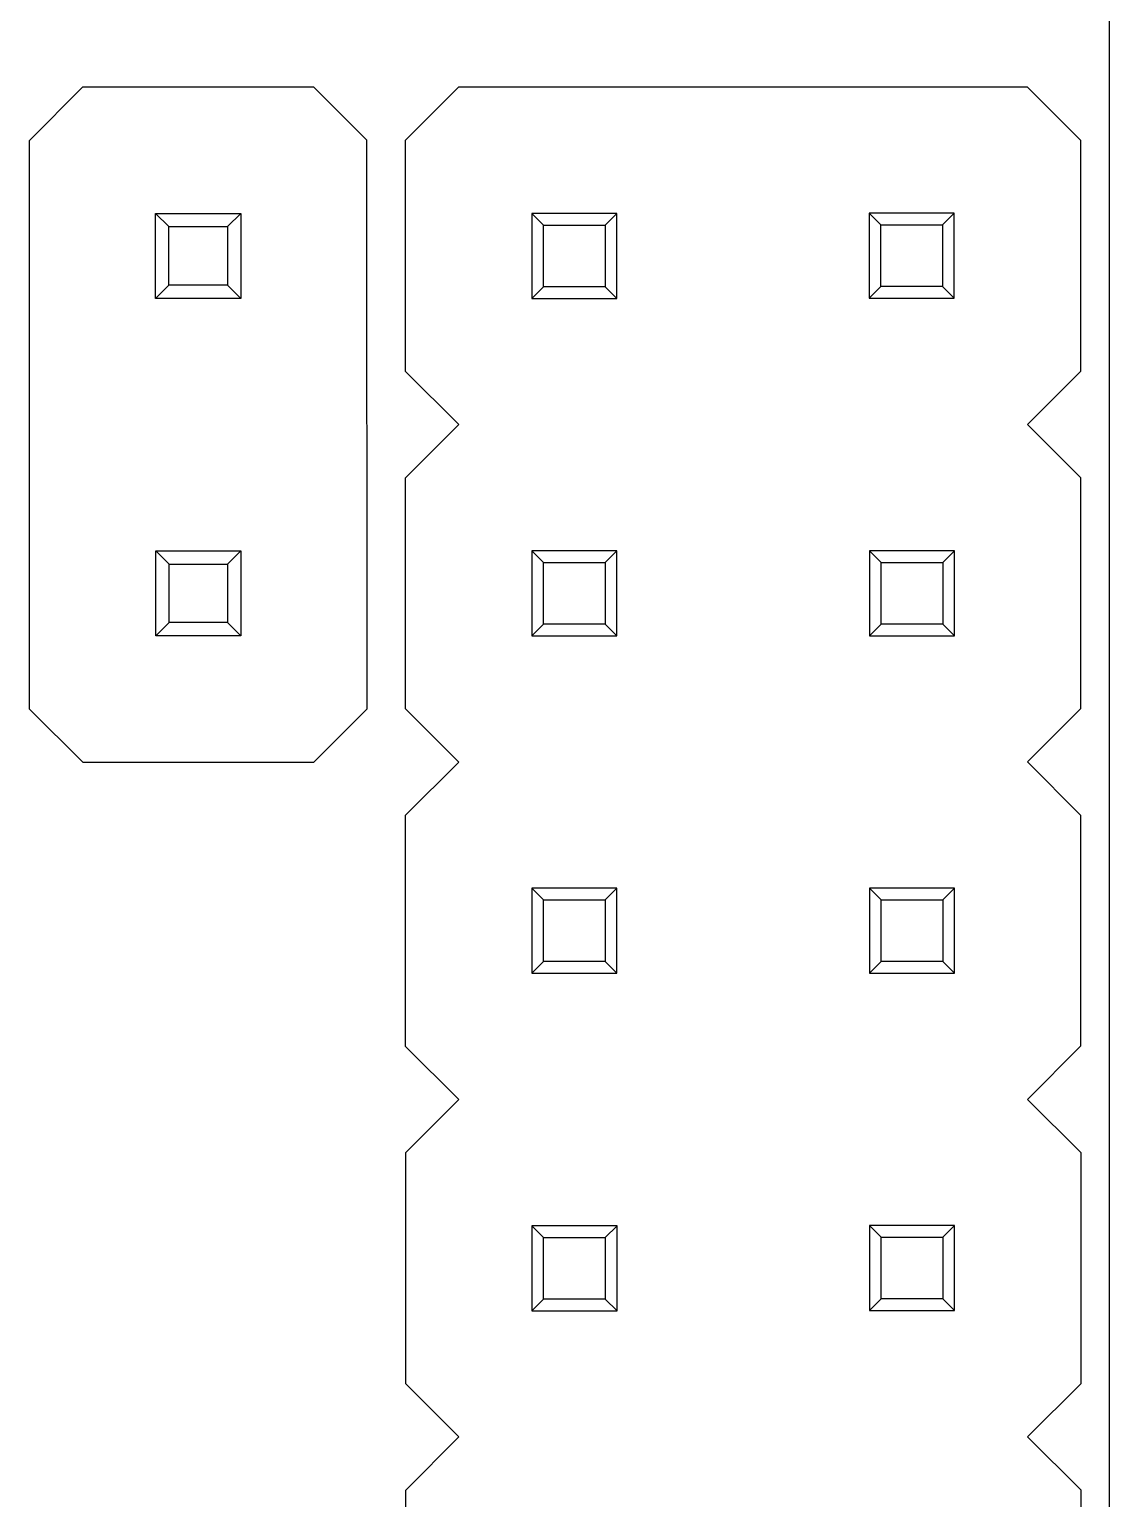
# Model space of a CAD drawing. Header units: inches. Extents: x -29 to 164, y -51 to 83.
# Drawn here: x 49.76 to 57.89, y 26.37 to 37.43 of the extents above; entities that cross this region are included whole.
import ezdxf

# ---------------------------------------------------------------- set-up
doc = ezdxf.new("R2010")
doc.units = ezdxf.units.IN
doc.header["$LTSCALE"] = 1.21
doc.header["$MEASUREMENT"] = 0
doc.layers.get('0').update_dxf_attribs({"linetype": 'CONTINUOUS'})

msp = doc.modelspace()

# ---------------------------------------------------------------- linework, layer by layer
at = {"color": 7, "linetype": 'Continuous'}
for p, q in [((57.889, -5.717), (57.889, 40.283)), ((49.76, 36.591), (50.16, 36.992)), ((51.9, 36.992), (50.16, 36.992)), ((51.9, 36.992), (52.3, 36.592)), ((52.59, 36.592), (52.99, 36.992)), ((57.27, 36.993), (52.99, 36.992)), ((57.27, 36.993), (57.67, 36.593)), ((49.761, 32.311), (49.76, 36.591)), ((52.301, 32.312), (52.3, 36.592)), ((52.59, 34.852), (52.59, 36.592)), ((57.67, 36.593), (57.67, 34.853)), ((50.71, 35.402), (50.71, 36.042)), ((50.71, 36.042), (51.35, 36.042)), ((50.81, 35.942), (50.71, 36.042)), ((50.81, 35.502), (50.81, 35.942)), ((50.81, 35.942), (51.25, 35.942)), ((51.25, 35.942), (51.35, 36.042)), ((51.25, 35.942), (51.25, 35.502)), ((51.35, 36.042), (51.35, 35.402)), ((54.18, 36.042), (53.54, 36.042)), ((53.54, 36.042), (53.54, 35.402)), ((53.628, 35.954), (53.54, 36.042)), ((53.628, 35.954), (54.092, 35.954)), ((53.628, 35.49), (53.628, 35.954)), ((54.092, 35.954), (54.18, 36.042)), ((54.092, 35.954), (54.092, 35.49)), ((54.18, 35.402), (54.18, 36.042)), ((56.72, 36.043), (56.08, 36.043)), ((56.08, 36.043), (56.08, 35.403)), ((56.168, 35.955), (56.08, 36.043)), ((56.168, 35.955), (56.632, 35.955)), ((56.168, 35.491), (56.168, 35.955)), ((56.632, 35.955), (56.72, 36.043)), ((56.632, 35.955), (56.632, 35.491)), ((56.72, 35.403), (56.72, 36.043)), ((50.81, 35.502), (50.71, 35.402)), ((51.25, 35.502), (50.81, 35.502)), ((51.25, 35.502), (51.35, 35.402)), ((51.35, 35.402), (50.71, 35.402)), ((53.54, 35.402), (53.628, 35.49)), ((53.54, 35.402), (54.18, 35.402)), ((54.092, 35.49), (53.628, 35.49)), ((54.18, 35.402), (54.092, 35.49)), ((56.08, 35.403), (56.168, 35.491)), ((56.08, 35.403), (56.72, 35.403)), ((56.632, 35.491), (56.168, 35.491)), ((56.72, 35.403), (56.632, 35.491)), ((52.991, 34.452), (52.59, 34.852)), ((57.67, 34.853), (57.271, 34.453)), ((52.591, 34.052), (52.991, 34.452)), ((57.271, 34.453), (57.671, 34.053)), ((52.591, 32.312), (52.591, 34.052)), ((57.671, 34.053), (57.671, 32.313)), ((50.711, 33.502), (51.351, 33.502)), ((50.711, 32.862), (50.711, 33.502)), ((50.811, 33.402), (50.711, 33.502)), ((50.811, 33.402), (51.251, 33.402)), ((50.811, 32.962), (50.811, 33.402)), ((51.251, 33.402), (51.351, 33.502)), ((51.251, 33.402), (51.251, 32.962)), ((51.351, 33.502), (51.351, 32.862)), ((54.181, 33.502), (53.541, 33.502)), ((53.541, 33.502), (53.541, 32.862)), ((53.629, 33.414), (53.541, 33.502)), ((53.629, 33.414), (54.093, 33.414)), ((53.629, 32.95), (53.629, 33.414)), ((54.093, 33.414), (54.181, 33.502)), ((54.093, 33.414), (54.093, 32.95)), ((54.181, 32.862), (54.181, 33.502)), ((56.721, 33.503), (56.081, 33.503)), ((56.081, 33.503), (56.081, 32.863)), ((56.169, 33.415), (56.081, 33.503)), ((56.169, 33.415), (56.633, 33.415)), ((56.169, 32.951), (56.169, 33.415)), ((56.633, 33.415), (56.721, 33.503)), ((56.633, 33.415), (56.633, 32.951)), ((56.721, 32.863), (56.721, 33.503)), ((50.811, 32.962), (50.711, 32.862)), ((51.251, 32.962), (50.811, 32.962)), ((51.251, 32.962), (51.351, 32.862)), ((51.351, 32.862), (50.711, 32.862)), ((53.541, 32.862), (53.629, 32.95)), ((53.541, 32.862), (54.181, 32.862)), ((54.093, 32.95), (53.629, 32.95)), ((54.181, 32.862), (54.093, 32.95)), ((56.081, 32.863), (56.169, 32.951)), ((56.081, 32.863), (56.721, 32.863)), ((56.633, 32.951), (56.169, 32.951)), ((56.721, 32.863), (56.633, 32.951)), ((50.161, 31.912), (49.761, 32.311)), ((52.301, 32.312), (51.901, 31.912)), ((52.991, 31.912), (52.591, 32.312)), ((57.671, 32.313), (57.271, 31.913)), ((50.161, 31.912), (51.901, 31.912)), ((52.591, 31.512), (52.991, 31.912)), ((57.271, 31.913), (57.671, 31.513)), ((52.591, 29.772), (52.591, 31.512)), ((57.671, 31.513), (57.671, 29.773)), ((54.181, 30.962), (53.541, 30.962)), ((53.541, 30.962), (53.541, 30.322)), ((53.629, 30.874), (53.541, 30.962)), ((53.629, 30.874), (54.093, 30.874)), ((53.63, 30.41), (53.629, 30.874)), ((54.093, 30.874), (54.181, 30.962)), ((54.093, 30.874), (54.093, 30.41)), ((54.181, 30.322), (54.181, 30.962)), ((56.721, 30.963), (56.081, 30.963)), ((56.081, 30.963), (56.081, 30.323)), ((56.169, 30.875), (56.081, 30.963)), ((56.169, 30.875), (56.633, 30.875)), ((56.17, 30.411), (56.169, 30.875)), ((56.633, 30.875), (56.721, 30.963)), ((56.633, 30.875), (56.633, 30.411)), ((56.721, 30.323), (56.721, 30.963)), ((53.541, 30.322), (53.63, 30.41)), ((53.541, 30.322), (54.181, 30.322)), ((54.093, 30.41), (53.63, 30.41)), ((54.181, 30.322), (54.093, 30.41)), ((56.081, 30.323), (56.17, 30.411)), ((56.081, 30.323), (56.721, 30.323)), ((56.633, 30.411), (56.17, 30.411)), ((56.721, 30.323), (56.633, 30.411)), ((52.992, 29.372), (52.591, 29.772)), ((57.671, 29.773), (57.272, 29.373)), ((52.592, 28.972), (52.992, 29.372)), ((57.272, 29.373), (57.672, 28.973)), ((52.592, 27.232), (52.592, 28.972)), ((57.672, 28.973), (57.672, 27.233)), ((54.182, 28.422), (53.542, 28.422)), ((53.542, 28.422), (53.542, 27.782)), ((53.63, 28.334), (53.542, 28.422)), ((54.094, 28.334), (54.182, 28.422)), ((54.182, 27.782), (54.182, 28.422)), ((56.722, 28.423), (56.082, 28.423)), ((56.082, 28.423), (56.082, 27.783)), ((56.17, 28.335), (56.082, 28.423)), ((56.634, 28.335), (56.722, 28.423)), ((56.722, 27.783), (56.722, 28.423)), ((53.63, 28.334), (54.094, 28.334)), ((53.63, 27.87), (53.63, 28.334)), ((54.094, 28.334), (54.094, 27.87)), ((56.17, 28.335), (56.634, 28.335)), ((56.17, 27.871), (56.17, 28.335)), ((56.634, 28.335), (56.634, 27.871)), ((53.542, 27.782), (53.63, 27.87)), ((54.094, 27.87), (53.63, 27.87)), ((54.182, 27.782), (54.094, 27.87)), ((56.082, 27.783), (56.17, 27.871)), ((56.634, 27.871), (56.17, 27.871)), ((56.722, 27.783), (56.634, 27.871)), ((53.542, 27.782), (54.182, 27.782)), ((56.082, 27.783), (56.722, 27.783)), ((52.992, 26.832), (52.592, 27.232)), ((57.672, 27.233), (57.272, 26.833)), ((52.592, 26.432), (52.992, 26.832)), ((57.272, 26.833), (57.672, 26.433)), ((52.593, 24.692), (52.592, 26.432)), ((57.672, 26.433), (57.673, 24.693))]:
    msp.add_line(p, q, dxfattribs=at)

doc.saveas('drawing.dxf')
